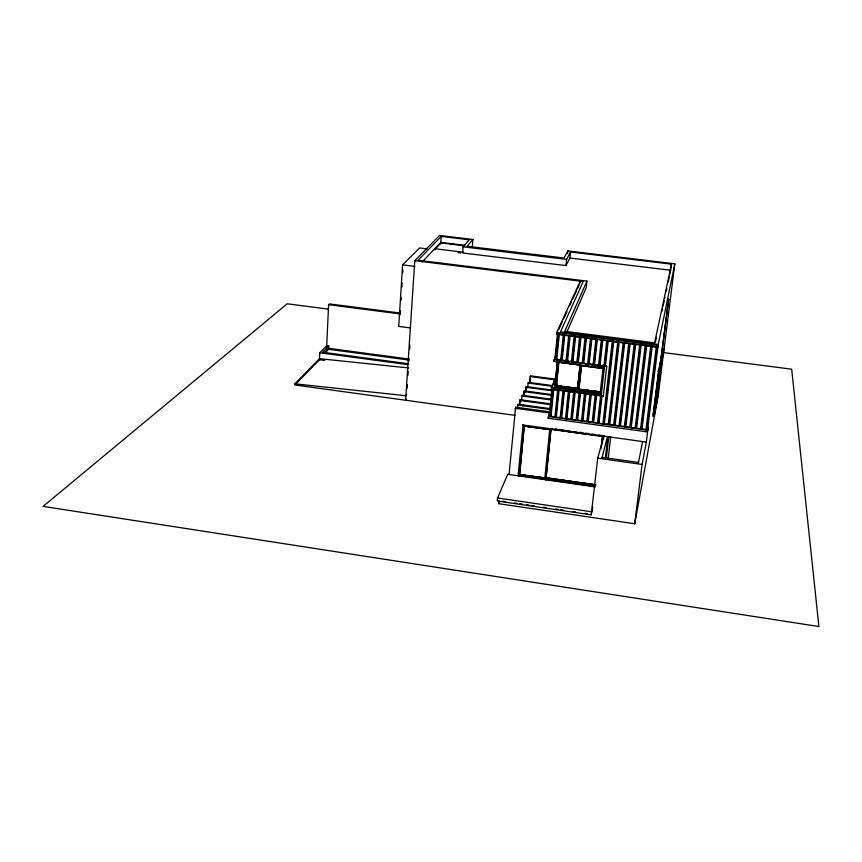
<?xml version="1.0" encoding="UTF-8"?>
<svg xmlns="http://www.w3.org/2000/svg" width="862" height="862" viewBox="0 0 862 862"><rect width="100%" height="100%" fill="white"/><g stroke="black" fill="none" stroke-linecap="round" stroke-linejoin="round"><path stroke-width="1.29" d="M408.696 367.955L319.5 358.678L294.89 383.827L294.847 384.948L514.926 415.344M295.763 384.021L319.457 359.745L319.77 352.784L326.698 345.781L328.745 346.061L328.594 349.304L325.114 352.87M326.633 347.311L328.594 304.685L329.446 303.909L400.711 313.111M427.304 248.913L419.578 247.965L402.586 264.893L398.729 326.407L410.721 327.969M400.173 314.738L400.421 310.783M401.078 300.245L401.25 297.605M401.918 287.068L402.166 283.113M402.823 272.575L402.996 269.935M472.279 247.426L472.904 239.474L439.523 235.455L414.773 260.701L405.614 400.248L406.358 399.203M407.058 388.654L407.317 384.689M407.92 375.455L408.179 371.5M408.879 360.952L409.051 358.312M409.655 349.078L409.913 345.123M435.321 249.894L435.396 248.806L440.978 242.944L464.618 245.81M422.197 261.897L440.805 242.405L441.236 236.403L469.24 239.776L463.088 246.823L462.614 252.965L565.968 265.582L569.911 258.04L570.525 251.984L671.509 264.171L669.903 274.202M440.902 244.011L440.978 242.944M603.885 435.795L597.722 458.185L591.213 514.829L497.288 501.016L497.557 497.977L507.75 474.315L595.276 486.933M472.904 239.474L467.053 246.263L563.963 258.029L567.81 250.917L674.817 263.826L658.105 396.164L634.712 523.751L498.592 503.688L498.861 500.671M509.043 474.499L515.648 407.187L549.859 411.874M515.411 409.838L515.648 407.187M517.275 408.717L517.987 404.246L550.495 408.696M519.43 404.127L520.131 399.699L550.818 403.89M519.678 404.58L520.131 399.699M521.435 400.83L522.232 395.238L551.324 399.192M524.301 390.863L523.503 396.401L524.301 390.863L551.82 394.58M526.337 386.564L525.54 392.048L526.337 386.564L552.294 390.066M523.094 424.47L518.094 475.802L527.544 476.643M552.337 385.573L528.32 382.34L527.544 387.781L527.878 387.06M519.506 474.779L544.859 477.914L519.506 474.779L524.225 426.033L549.708 429.578L544.741 479.121L548.922 479.197M519.7 474.283L524.29 425.893L549.762 429.438M529.505 383.59L530.507 375.854L555.645 379.215M529.947 381.715L530.507 375.854M634.712 523.751L642.093 464.456L646.349 442.077L648.289 426.528L647.254 431.916L548.146 418.253L550.258 411.627M556.518 374.819L551.055 389.258L603.378 396.089L596.655 395.184L593.606 422.477L598.379 422.66L601.461 395.378M604.273 368.074L553.857 361.426L555.548 356.157M645.961 429.685L656.251 346.933L651.564 345.91L641.371 428.576L645.961 429.685L646.769 429.319L657.07 346.621L657.932 346.729L657.803 347.332L556.55 334.251L556.733 332.409L580.331 281.141L580.158 282.779M551.831 389.753L549.223 415.635L554.88 417.143L555.764 416.788L558.544 389.592M603.303 396.315L606.74 366.339L556.744 359.745L554.934 358.851L557.488 333.54M549.881 413.027L550.398 407.866M550.656 405.28L551.314 398.826M551.572 396.251L552.089 391.079M555.99 352.353L556.389 348.367M556.787 344.38L557.326 339.068M557.595 336.417L557.865 333.756M549.934 413.846L550.333 409.967M550.85 404.817L551.238 400.938M551.755 395.787L552.143 391.908M556.044 353.258L556.443 349.272M556.981 343.97L557.24 341.309M550.462 416.055L553.21 388.87M556.195 359.238L558.748 333.928L563.274 334.919L560.688 360.262M565.968 265.582L566.593 259.397L570.525 251.984M551.001 416.615L553.749 389.398L557.66 389.926L554.88 417.143M556.744 359.745L559.298 334.402M567.541 253.59L567.81 250.917M578.984 389.839L554.826 387.038L557.455 361.027M554.729 388.622L554.912 386.822L580.891 390.324M554.826 387.038L557.498 361.921M557.542 360.822L557.725 359.012M555.947 380.885L556.464 375.767M556.809 371.921L557.348 366.63M557.617 363.979L557.886 361.329M556.195 380.207L556.593 376.295M556.992 372.395L557.52 367.19M557.811 363.775L558.07 361.21M556.464 380.239L556.863 376.338M557.261 372.438L557.789 367.234M558.813 361.21L556.173 387.221L557.477 384.021M561.571 359.95L564.168 334.618M563.888 390.303L561.076 417.52L556.302 417.337L559.093 390.12L579.954 392.479L584.458 393.535L581.494 420.807L577.034 419.719L579.954 392.479M562.121 360.456L564.718 335.102L568.694 335.62L566.075 360.973M560.192 417.876L563.005 390.648M566.959 360.661L569.577 335.318M569.243 391.025L566.388 418.253L565.515 418.609L561.615 418.07L564.438 390.842M567.508 361.167L570.138 335.803L585.869 337.43L590.438 338.421L587.679 363.818M565.515 418.609L568.36 391.37M571.463 361.684L574.114 336.32M572.346 361.372L575.008 336.018M574.598 391.747L571.7 418.986L570.827 419.341L566.937 418.803L569.793 391.563M572.907 361.878L575.568 336.503M570.827 419.341L573.715 392.091M576.861 362.396L579.555 337.02M577.745 362.083L580.438 336.719M441.236 236.403L418.059 260.249L586.947 281.098L586.257 287.596L566.69 332.495M577.034 419.719L572.26 419.535L575.148 392.285M578.305 362.59L581.01 337.204M577.324 390.529L580.266 364.044L577.324 390.529L601.471 393.783M578.187 384.474L580.277 364.928L558.856 362.094L556.302 385.939L577.777 388.374L555.128 385.336M578.811 389.43L600.383 391.876L578.811 389.43L581.419 365.682M578.833 390.27L581.484 365.52L603.023 368.365L600.254 392.307M576.161 420.074L579.081 392.813M582.27 363.107L584.986 337.721M583.143 362.794L585.869 337.43M577.583 420.268L580.525 393.007M583.714 363.301L586.451 337.915M590.696 393.923L587.69 421.184L586.839 421.55L582.356 420.451L585.32 393.201M588.552 363.505L591.31 338.13L595.89 339.132L593.099 364.54M582.927 421.012L585.891 393.729L589.834 394.268L586.839 421.55M589.123 364.012L591.892 338.615M593.961 364.217L596.752 338.831M593.034 421.917L588.261 421.744L591.267 394.462L596.073 394.645L593.034 421.917L593.606 422.477M594.543 364.723L597.344 339.316L602.204 339.531L599.381 364.928M592.183 422.283L595.211 394.99M598.519 365.251L601.342 339.833M599.974 365.445L602.807 340.027L623.237 342.667L613.625 425.235L609.1 424.126L618.604 341.654M597.528 423.016L600.598 395.712M603.95 365.962L606.805 340.544M551.238 387.469L601.331 394.214L604.413 367.665M604.801 365.65L607.667 340.242M613.13 340.943L603.734 423.393L602.894 423.759L598.961 423.22L602.042 395.917M605.404 366.156L608.27 340.727M591.213 514.829L592.754 507.201M602.894 423.759L612.279 341.244M601.094 448.596L602.506 436.528M601.482 445.632L602.57 436.291L598.627 435.741M609.1 424.126L604.327 423.953L613.744 341.438M603.465 439.631L603.917 435.698M601.935 457.83L607.516 436.689M608.249 424.492L617.752 341.955M605.383 457.744L607.85 436.431M609.682 424.697L619.218 342.149M606.374 457.636L608.809 436.549M608.076 459.511L610.705 436.851M629.562 343.065L619.832 425.612L618.991 425.979L614.455 424.869L624.077 342.365M615.059 425.429L624.702 342.85L628.721 343.378L618.991 425.979M625.209 426.345L620.435 426.173L630.187 343.561L635.057 343.776L625.209 426.345L629.766 427.455L630.585 427.089L640.552 344.488L635.682 344.272L625.812 426.916M624.379 426.712L634.216 344.078M629.766 427.455L639.712 344.789M641.188 344.983L646.047 345.199L635.973 427.832L635.154 428.198L631.199 427.66L641.188 344.983L640.552 344.488M635.154 428.198L645.218 345.5M641.371 428.576L636.598 428.403L646.694 345.694L646.047 345.199M640.552 428.942L650.735 346.212L646.694 345.694M641.996 429.147L652.211 346.405M638.397 462.969L642.578 441.559M647.254 431.916L658.245 344.477L560.472 331.881L583.229 281.508L414.773 260.701M652.448 416.001L653.601 416.163L668.664 299.039L655.993 398.007M662.382 348.841L663.492 348.991L658.051 392.113L653.601 416.163M654.592 404.213L655.077 401.627M655.562 399.041L656.047 396.455M656.532 393.88L657.016 391.294L658.115 391.434L653.805 414.697L652.653 414.547M654.581 404.623L655.055 402.091M656.478 394.505L656.952 391.973M663.999 349.056L659.807 371.123L654.129 416.238L658.546 392.188L655.896 391.833M663.492 348.991L659.279 371.059L658.115 370.897M674.817 263.826L658.04 345.479L556.733 332.409M655.346 342.44L656.456 337.236M662.005 311.225L662.555 308.628M663.115 306.032L664.225 300.827M664.774 298.23L664.968 297.358M666.304 291.097L666.832 288.598M668.233 282.057L669.354 276.821M671.509 264.171L654.592 342.86L564.772 331.299L586.947 281.098M602.57 436.291L551.26 429.157M601.331 394.214L601.665 393.126M606.74 366.339L554.04 359.605M548.146 418.253L548.598 417.111M549.094 415.872L550.581 412.133M551.561 388.04L556.636 375.854M498.592 503.688L499.626 501.242M553.857 361.426L554.902 359.023M554.934 358.851L555.451 357.665M522.911 405.84L523.266 405.065M524.99 401.315L525.346 400.561M556.55 334.251L556.992 333.292M558.651 329.683L562.509 321.257M563.608 318.854L566.927 311.645M569.685 305.622L571.334 302.023M572.443 299.61L576.301 291.194M577.4 288.792L579.609 283.975M406.659 394.688L405.916 395.723L294.89 383.827M324.284 352.763L328.637 348.323L408.642 359.023M328.745 346.061L322.647 352.246L408.34 363.753M613.625 425.235L614.455 424.869M581.494 420.807L582.356 420.451M440.805 242.405L464.769 245.304M569.911 258.04L670.744 270.269M463.088 246.823L566.593 259.397M435.396 248.806L463.476 252.221M458.045 252.663L460.717 252.986M402.586 264.893L414.891 266.412M328.594 304.685L400.011 313.919M662.188 350.22L663.298 350.36L659.204 371.791L658.04 371.641M328.594 309.156L287.218 303.79L43.1 506.382L818.9 626.545L791.682 369.205L663.568 352.59M560.397 359.368L563.058 359.713M565.72 360.068L568.381 360.413M571.043 360.769L573.704 361.113M603.001 364.982L605.663 365.326M585.223 365.132L587.787 365.466M591.623 365.973L595.459 366.479M598.012 366.813L601.848 367.32M561.377 362.428L565.16 362.924M567.681 363.258L571.452 363.764M575.234 364.26L579.016 364.755M558.748 362.342L580.223 365.089M584.016 365.854L587.819 366.35M591.623 366.856L594.155 367.19M597.959 367.697L601.762 368.193M581.387 365.768L602.969 368.527M328.594 349.304L408.577 360.014M530.173 376.543L555.354 379.916M319.77 352.784L407.661 364.594M556.367 385.767L577.723 388.546M578.898 389.161L600.329 392.048L578.876 389.247M527.986 383.051L552.477 386.348M554.999 386.618L556.421 386.801M561.712 387.512L570.956 388.762M573.596 389.118L577.562 389.646M583.488 390.669L593.875 392.07M596.472 392.425L599.068 392.77M582.895 390.82L586.882 391.359M589.533 391.714L593.519 392.253M596.181 392.609L600.167 393.147M525.992 387.286L551.992 390.798M319.457 359.745L324.769 360.467M523.956 391.596L551.508 395.324M521.887 395.981L551.012 399.946M519.764 400.464L550.743 404.687M517.62 405.021L550.182 409.482M515.153 408.243L550.753 413.124M646.769 429.319L647.61 429.427L647.47 430.138L548.329 416.486M555.16 428.931L557.789 429.298M560.429 429.664L564.384 430.213M567.013 430.58L569.653 430.946M573.607 431.485L576.236 431.851M578.876 432.218L582.831 432.767M585.47 433.133L588.099 433.5M592.054 434.049L594.694 434.416M598.637 434.965L601.277 435.332M522.9 424.934L646.349 442.077M555.203 429.707L557.833 430.073M561.776 430.623L564.416 430.989M567.045 431.356L570.989 431.905M573.618 432.271L577.572 432.821M580.201 433.187L582.831 433.543M586.785 434.092L589.414 434.459M592.043 434.825L594.672 435.191M551.163 429.384L602.527 436.431M526.833 426.248L529.387 426.604M533.201 427.132L537.026 427.671M539.569 428.015L542.123 428.371M545.937 428.91L548.491 429.254M524.193 426.119L549.676 429.664M601.999 457.313L638.462 462.452M597.722 458.185L642.093 464.456M595.728 484.713L546.163 478.098L595.588 485.22M546.292 477.753L595.685 484.864M546.249 477.85L595.664 484.961M519.646 474.434L544.806 478.065M519.603 474.531L544.773 478.162M552.908 479.778L555.581 480.156M558.242 480.543L560.903 480.931M570.224 482.267L572.896 482.655M582.216 484.002L595.534 485.92M530.184 477.02L595.47 486.437M497.557 497.977L591.558 511.78M502.621 501.221L505.272 501.609M514.549 502.977L517.189 503.365M519.84 503.753L522.491 504.141M526.466 504.733L529.117 505.121M531.757 505.509L534.408 505.897M543.685 507.265L546.336 507.653M555.602 509.011L558.253 509.399M560.903 509.798L563.543 510.185M572.821 511.543L575.471 511.931M584.738 513.299L587.388 513.687M635.973 427.832L636.598 428.403M630.585 427.089L631.199 427.66M619.832 425.612L620.435 426.173M603.734 423.393L604.327 423.953M598.379 422.66L598.961 423.22M587.69 421.184L588.261 421.744M571.7 418.986L572.26 419.535M566.388 418.253L566.937 418.803M561.076 417.52L561.615 418.07M555.764 416.788L556.302 417.337M551.033 428.834L545.861 479.811L551.033 428.834M658.503 371.705L653.116 414.611L657.458 391.348L662.63 350.274L658.503 371.705M658.74 371.737L653.342 414.644L657.674 391.38L662.856 350.306L658.74 371.737"/></g></svg>
